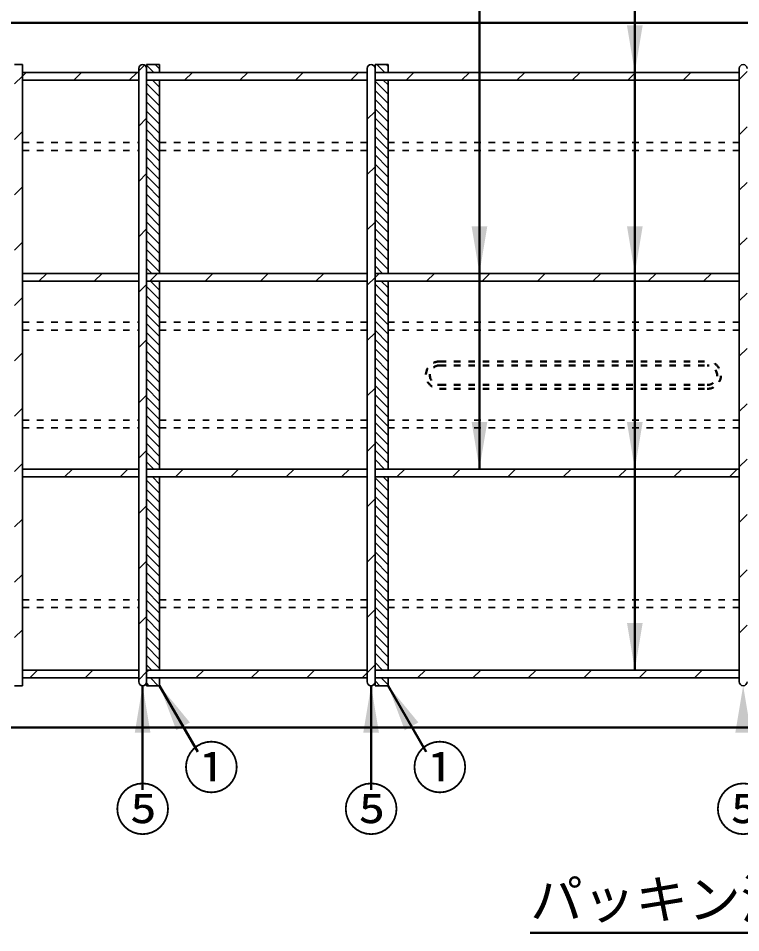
# Model space of a CAD drawing. Units: millimetres, scale not verified. Extents: x 100 to 4105, y 100 to 2870.
# Drawn here: x 3245 to 3798, y 1809 to 2510 of the extents above; entities that cross this region are included whole.
import ezdxf
from ezdxf.enums import TextEntityAlignment as Align

# ---------------------------------------------------------------- set-up
doc = ezdxf.new("R2010")
doc.units = ezdxf.units.MM
doc.header["$LTSCALE"] = 5
doc.linetypes.add('USER1', pattern=[2.2, 1, -1.2])
doc.layers.add('V-nasSTD', color=7, linetype='Continuous', lineweight=35)
doc.styles.add('ＭＳ ゴシック', font='')
doc.styles.get('ＭＳ ゴシック').set_extended_font_data('MS Gothic')

msp = doc.modelspace()

# ---------------------------------------------------------------- hatches: boundary and pattern name
at = {"layer": 'V-nasSTD'}
for points in [[(3723.172, 2504.691), (3717.172, 2468.691), (3711.172, 2504.691)], [(3604.172, 2350.691), (3598.172, 2314.691), (3592.172, 2350.691)], [(3723.172, 2350.691), (3717.172, 2314.691), (3711.172, 2350.691)], [(3604.172, 2200.691), (3598.172, 2164.691), (3592.172, 2200.691)], [(3723.172, 2200.691), (3717.172, 2164.691), (3711.172, 2200.691)], [(3723.172, 2046.691), (3717.172, 2010.691), (3711.172, 2046.691)], [(3346.172, 1962.691), (3340.172, 1998.691), (3334.172, 1962.691)], [(3376.368, 1970.514), (3353.172, 1998.691), (3365.976, 1964.514)], [(3521.172, 1962.691), (3515.172, 1998.691), (3509.172, 1962.691)], [(3551.368, 1970.514), (3528.172, 1998.691), (3540.976, 1964.514)], [(3806.172, 1962.682), (3800.172, 1998.682), (3794.172, 1962.682)]]:
    msp.add_hatch(color=256, dxfattribs=at).paths.add_polyline_path(points)

# ---------------------------------------------------------------- linework, layer by layer
at = {"layer": 'V-nasSTD', "lineweight": 50}
for p, q in [((3598.172, 2545.691), (3598.172, 2164.691)), ((3717.172, 2545.691), (3717.172, 2010.691)), ((3920.172, 2506.691), (1920.172, 2506.691)), ((3340.172, 1918.741), (3340.172, 1998.691)), ((3382.462, 1947.959), (3353.172, 1998.691)), ((3515.172, 1918.741), (3515.172, 1998.691)), ((3557.462, 1947.959), (3528.172, 1998.691)), ((3181.672, 1966.691), (3920.172, 1966.691)), ((3636.964, 1809.364), (3920.172, 1809.364))]:
    msp.add_line(p, q, dxfattribs=at)
at = {"layer": 'V-nasSTD'}
for p, q in [((3242.172, 2474.691), (3248.172, 2474.691)), ((3248.172, 2474.691), (3248.172, 1998.691)), ((3341.56, 2474.351), (3337.172, 2469.963)), ((3353.172, 2474.691), (3343.172, 2474.691)), ((3343.172, 2474.691), (3353.172, 2474.691)), ((3353.172, 2474.691), (3343.172, 2474.691)), ((3343.172, 2474.691), (3343.172, 2471.691)), ((3343.172, 2474.329), (3348.81, 2468.691)), ((3349.881, 2474.691), (3353.172, 2471.4)), ((3353.172, 2474.691), (3353.172, 2468.691)), ((3353.172, 2468.691), (3353.172, 2474.691)), ((3528.172, 2474.691), (3518.172, 2474.691)), ((3518.172, 2474.691), (3528.172, 2474.691)), ((3528.172, 2474.691), (3518.172, 2474.691)), ((3518.172, 2474.691), (3518.172, 2471.691)), ((3519.586, 2474.691), (3525.586, 2468.691)), ((3526.657, 2474.691), (3528.172, 2473.176)), ((3528.172, 2474.691), (3528.172, 2468.691)), ((3528.172, 2468.691), (3528.172, 2474.691)), ((3248.172, 2468.691), (3337.172, 2468.691)), ((3251.047, 2468.691), (3248.172, 2465.815)), ((3287.474, 2462.691), (3293.474, 2468.691)), ((3329.9, 2462.691), (3335.9, 2468.691)), ((3337.172, 2471.691), (3337.172, 2001.691)), ((3343.172, 2471.691), (3343.172, 2001.691)), ((3343.172, 2468.691), (3512.172, 2468.691)), ((3372.327, 2462.691), (3378.327, 2468.691)), ((3414.753, 2462.691), (3420.753, 2468.691)), ((3457.179, 2462.691), (3463.179, 2468.691)), ((3499.606, 2462.691), (3505.606, 2468.691)), ((3512.172, 2471.691), (3512.172, 2001.691)), ((3518.172, 2471.691), (3518.172, 2001.691)), ((3518.172, 2468.691), (3797.172, 2468.691)), ((3542.032, 2462.691), (3548.032, 2468.691)), ((3584.459, 2462.691), (3590.459, 2468.691)), ((3626.885, 2462.691), (3632.885, 2468.691)), ((3669.311, 2462.691), (3675.311, 2468.691)), ((3711.738, 2462.691), (3717.738, 2468.691)), ((3754.164, 2462.691), (3760.164, 2468.691)), ((3797.172, 2471.682), (3797.172, 2001.682)), ((3803.172, 2469.272), (3797.172, 2463.272)), ((3248.172, 2465.815), (3242.172, 2459.815)), ((3248.172, 2462.691), (3337.172, 2462.691)), ((3343.172, 2462.691), (3512.172, 2462.691)), ((3343.172, 2460.187), (3353.172, 2450.187)), ((3347.739, 2462.691), (3353.172, 2457.258)), ((3353.172, 2462.691), (3353.172, 2314.691)), ((3353.172, 2415.57), (3353.172, 2462.691)), ((3518.172, 2462.691), (3797.172, 2462.691)), ((3518.172, 2461.963), (3528.172, 2451.963)), ((3524.515, 2462.691), (3528.172, 2459.034)), ((3528.172, 2462.691), (3528.172, 2314.691)), ((3528.172, 2415.57), (3528.172, 2462.691)), ((3796.591, 2462.691), (3797.172, 2463.272)), ((3343.172, 2453.115), (3353.172, 2443.115)), ((3518.172, 2454.892), (3528.172, 2444.892)), ((3343.172, 2446.044), (3353.172, 2436.044)), ((3518.172, 2447.821), (3528.172, 2437.821)), ((3343.172, 2438.973), (3353.172, 2428.973)), ((3518.172, 2438.831), (3512.172, 2432.831)), ((3518.172, 2440.75), (3528.172, 2430.75)), ((3343.172, 2433.536), (3337.172, 2427.536)), ((3343.172, 2431.902), (3353.172, 2421.902)), ((3518.172, 2433.679), (3528.172, 2423.679)), ((3343.172, 2424.831), (3353.172, 2414.831)), ((3518.172, 2426.608), (3528.172, 2416.608)), ((3803.172, 2426.846), (3797.172, 2420.846)), ((3248.172, 2423.389), (3242.172, 2417.389)), ((3343.172, 2417.76), (3353.172, 2407.76)), ((3518.172, 2419.537), (3528.172, 2409.537)), ((3353.172, 2409.57), (3353.172, 2415.57)), ((3518.172, 2412.466), (3528.172, 2402.466)), ((3528.172, 2409.57), (3528.172, 2415.57)), ((3343.172, 2410.689), (3353.172, 2400.689)), ((3353.172, 2314.691), (3353.172, 2409.57)), ((3518.172, 2405.395), (3528.172, 2395.395)), ((3528.172, 2314.691), (3528.172, 2409.57)), ((3343.172, 2403.618), (3353.172, 2393.618)), ((3518.172, 2398.324), (3528.172, 2388.324)), ((3343.172, 2391.11), (3337.172, 2385.11)), ((3343.172, 2396.547), (3353.172, 2386.547)), ((3518.172, 2396.404), (3512.172, 2390.404)), ((3518.172, 2391.253), (3528.172, 2381.253)), ((3343.172, 2389.476), (3353.172, 2379.476)), ((3518.172, 2384.181), (3528.172, 2374.181)), ((3803.172, 2384.419), (3797.172, 2378.419)), ((3248.172, 2380.963), (3242.172, 2374.963)), ((3343.172, 2382.405), (3353.172, 2372.405)), ((3518.172, 2377.11), (3528.172, 2367.11)), ((3343.172, 2375.334), (3353.172, 2365.334)), ((3518.172, 2370.039), (3528.172, 2360.039)), ((3343.172, 2368.263), (3353.172, 2358.263)), ((3518.172, 2362.968), (3528.172, 2352.968)), ((3343.172, 2361.192), (3353.172, 2351.192)), ((3518.172, 2355.897), (3528.172, 2345.897)), ((3343.172, 2348.683), (3337.172, 2342.683)), ((3343.172, 2354.121), (3353.172, 2344.121)), ((3518.172, 2353.978), (3512.172, 2347.978)), ((3518.172, 2348.826), (3528.172, 2338.826)), ((3343.172, 2347.049), (3353.172, 2337.049)), ((3518.172, 2341.755), (3528.172, 2331.755)), ((3803.172, 2341.993), (3797.172, 2335.993)), ((3248.172, 2338.536), (3242.172, 2332.536)), ((3343.172, 2339.978), (3353.172, 2329.978)), ((3518.172, 2334.684), (3528.172, 2324.684)), ((3343.172, 2332.907), (3353.172, 2322.907)), ((3518.172, 2327.613), (3528.172, 2317.613)), ((3343.172, 2325.836), (3353.172, 2315.836)), ((3518.172, 2320.542), (3524.023, 2314.691)), ((3248.172, 2314.691), (3337.172, 2314.691)), ((3260.753, 2308.691), (3266.753, 2314.691)), ((3303.179, 2308.691), (3309.179, 2314.691)), ((3343.172, 2318.765), (3347.246, 2314.691)), ((3343.172, 2314.691), (3512.172, 2314.691)), ((3345.606, 2308.691), (3351.606, 2314.691)), ((3388.032, 2308.691), (3394.032, 2314.691)), ((3430.459, 2308.691), (3436.459, 2314.691)), ((3472.885, 2308.691), (3478.885, 2314.691)), ((3518.172, 2314.691), (3797.172, 2314.691)), ((3521.311, 2314.691), (3518.172, 2311.551)), ((3557.738, 2308.691), (3563.738, 2314.691)), ((3600.164, 2308.691), (3606.164, 2314.691)), ((3642.591, 2308.691), (3648.591, 2314.691)), ((3685.017, 2308.691), (3691.017, 2314.691)), ((3727.443, 2308.691), (3733.443, 2314.691)), ((3769.87, 2308.691), (3775.87, 2314.691)), ((3248.172, 2308.691), (3337.172, 2308.691)), ((3343.172, 2306.257), (3337.172, 2300.257)), ((3343.172, 2308.691), (3512.172, 2308.691)), ((3346.175, 2308.691), (3353.172, 2301.694)), ((3353.172, 2308.691), (3353.172, 2164.691)), ((3353.172, 2277.191), (3353.172, 2308.691)), ((3518.172, 2311.551), (3512.172, 2305.551)), ((3518.172, 2308.691), (3797.172, 2308.691)), ((3518.172, 2306.4), (3528.172, 2296.4)), ((3522.952, 2308.691), (3528.172, 2303.471)), ((3528.172, 2308.691), (3528.172, 2164.691)), ((3528.172, 2277.191), (3528.172, 2308.691)), ((3343.172, 2304.623), (3353.172, 2294.623)), ((3518.172, 2299.329), (3528.172, 2289.329)), ((3803.172, 2299.567), (3797.172, 2293.567)), ((3248.172, 2296.11), (3242.172, 2290.11)), ((3343.172, 2297.552), (3353.172, 2287.552)), ((3518.172, 2292.258), (3528.172, 2282.258)), ((3343.172, 2290.481), (3353.172, 2280.481)), ((3518.172, 2285.187), (3528.172, 2275.187)), ((3343.172, 2283.41), (3353.172, 2273.41)), ((3518.172, 2278.115), (3528.172, 2268.115)), ((3343.172, 2276.339), (3353.172, 2266.339)), ((3353.172, 2273.831), (3353.172, 2277.191)), ((3353.172, 2271.191), (3353.172, 2273.831)), ((3353.172, 2207.191), (3353.172, 2271.191)), ((3518.172, 2271.044), (3528.172, 2261.044)), ((3528.172, 2271.191), (3528.172, 2277.191)), ((3528.172, 2207.191), (3528.172, 2271.191)), ((3343.172, 2263.831), (3337.172, 2257.831)), ((3343.172, 2269.268), (3353.172, 2259.268)), ((3518.172, 2269.125), (3512.172, 2263.125)), ((3518.172, 2263.973), (3528.172, 2253.973)), ((3343.172, 2262.197), (3353.172, 2252.197)), ((3518.172, 2256.902), (3528.172, 2246.902)), ((3803.172, 2257.14), (3797.172, 2251.14)), ((3248.172, 2253.683), (3242.172, 2247.683)), ((3343.172, 2255.126), (3353.172, 2245.126)), ((3518.172, 2249.831), (3528.172, 2239.831)), ((3343.172, 2248.054), (3353.172, 2238.054)), ((3518.172, 2242.76), (3528.172, 2232.76)), ((3343.172, 2240.983), (3353.172, 2230.983)), ((3518.172, 2235.689), (3528.172, 2225.689)), ((3343.172, 2233.912), (3353.172, 2223.912)), ((3518.172, 2228.618), (3528.172, 2218.618)), ((3343.172, 2226.841), (3353.172, 2216.841)), ((3518.172, 2226.699), (3512.172, 2220.699)), ((3518.172, 2221.547), (3528.172, 2211.547)), ((3343.172, 2221.404), (3337.172, 2215.404)), ((3343.172, 2219.77), (3353.172, 2209.77)), ((3803.172, 2214.714), (3797.172, 2208.714)), ((3248.172, 2211.257), (3242.172, 2205.257)), ((3343.172, 2212.699), (3353.172, 2202.699)), ((3518.172, 2214.476), (3528.172, 2204.476)), ((3343.172, 2205.628), (3353.172, 2195.628)), ((3353.172, 2201.191), (3353.172, 2207.191)), ((3353.172, 2164.691), (3353.172, 2201.191)), ((3518.172, 2207.405), (3528.172, 2197.405)), ((3528.172, 2201.191), (3528.172, 2207.191)), ((3528.172, 2164.691), (3528.172, 2201.191)), ((3343.172, 2198.557), (3353.172, 2188.557)), ((3518.172, 2200.334), (3528.172, 2190.334)), ((3343.172, 2191.486), (3353.172, 2181.486)), ((3518.172, 2193.263), (3528.172, 2183.263)), ((3343.172, 2184.415), (3353.172, 2174.415)), ((3518.172, 2184.272), (3512.172, 2178.272)), ((3518.172, 2186.192), (3528.172, 2176.192)), ((3343.172, 2178.978), (3337.172, 2172.978)), ((3343.172, 2177.344), (3353.172, 2167.344)), ((3518.172, 2179.121), (3528.172, 2169.121)), ((3248.172, 2168.831), (3242.172, 2162.831)), ((3343.172, 2170.273), (3348.754, 2164.691)), ((3518.172, 2172.049), (3525.53, 2164.691)), ((3803.172, 2172.287), (3797.172, 2166.287)), ((3248.172, 2164.691), (3337.172, 2164.691)), ((3248.172, 2158.691), (3337.172, 2158.691)), ((3280.459, 2158.691), (3286.459, 2164.691)), ((3322.885, 2158.691), (3328.885, 2164.691)), ((3343.172, 2164.691), (3512.172, 2164.691)), ((3343.172, 2158.691), (3512.172, 2158.691)), ((3347.683, 2158.691), (3353.172, 2153.202)), ((3353.172, 2158.691), (3353.172, 2010.691)), ((3353.172, 2063.812), (3353.172, 2158.691)), ((3365.311, 2158.691), (3371.311, 2164.691)), ((3407.738, 2158.691), (3413.738, 2164.691)), ((3450.164, 2158.691), (3456.164, 2164.691)), ((3492.591, 2158.691), (3498.591, 2164.691)), ((3518.172, 2164.691), (3797.172, 2164.691)), ((3518.172, 2158.691), (3797.172, 2158.691)), ((3524.459, 2158.691), (3528.172, 2154.978)), ((3528.172, 2158.691), (3528.172, 2010.691)), ((3528.172, 2063.812), (3528.172, 2158.691)), ((3541.017, 2164.691), (3535.017, 2158.691)), ((3577.443, 2158.691), (3583.443, 2164.691)), ((3619.87, 2158.691), (3625.87, 2164.691)), ((3662.296, 2158.691), (3668.296, 2164.691)), ((3704.723, 2158.691), (3710.723, 2164.691)), ((3747.149, 2158.691), (3753.149, 2164.691)), ((3789.575, 2158.691), (3795.575, 2164.691)), ((3343.172, 2156.131), (3353.172, 2146.131)), ((3518.172, 2157.907), (3528.172, 2147.907)), ((3343.172, 2149.06), (3353.172, 2139.06)), ((3518.172, 2150.836), (3528.172, 2140.836)), ((3343.172, 2141.988), (3353.172, 2131.988)), ((3518.172, 2141.846), (3512.172, 2135.846)), ((3518.172, 2143.765), (3528.172, 2133.765)), ((3343.172, 2136.551), (3337.172, 2130.551)), ((3343.172, 2134.917), (3353.172, 2124.917)), ((3518.172, 2136.694), (3528.172, 2126.694)), ((3248.172, 2126.404), (3242.172, 2120.404)), ((3343.172, 2127.846), (3353.172, 2117.846)), ((3518.172, 2129.623), (3528.172, 2119.623)), ((3803.172, 2129.861), (3797.172, 2123.861)), ((3343.172, 2120.775), (3353.172, 2110.775)), ((3518.172, 2122.552), (3528.172, 2112.552)), ((3343.172, 2113.704), (3353.172, 2103.704)), ((3518.172, 2115.481), (3528.172, 2105.481)), ((3343.172, 2106.633), (3353.172, 2096.633)), ((3518.172, 2108.41), (3528.172, 2098.41)), ((3343.172, 2099.562), (3353.172, 2089.562)), ((3518.172, 2099.419), (3512.172, 2093.419)), ((3518.172, 2101.339), (3528.172, 2091.339)), ((3343.172, 2094.125), (3337.172, 2088.125)), ((3343.172, 2092.491), (3353.172, 2082.491)), ((3518.172, 2094.268), (3528.172, 2084.268)), ((3248.172, 2083.978), (3242.172, 2077.978)), ((3343.172, 2085.42), (3353.172, 2075.42)), ((3518.172, 2087.197), (3528.172, 2077.197)), ((3803.172, 2087.434), (3797.172, 2081.434)), ((3343.172, 2078.349), (3353.172, 2068.349)), ((3518.172, 2080.126), (3528.172, 2070.126)), ((3343.172, 2071.278), (3353.172, 2061.278)), ((3518.172, 2073.054), (3528.172, 2063.054)), ((3343.172, 2064.207), (3353.172, 2054.207)), ((3353.172, 2061.699), (3353.172, 2063.812)), ((3353.172, 2057.812), (3353.172, 2061.699)), ((3518.172, 2065.983), (3528.172, 2055.983)), ((3528.172, 2057.812), (3528.172, 2063.812)), ((3343.172, 2057.136), (3353.172, 2047.136)), ((3353.172, 2010.691), (3353.172, 2057.812)), ((3518.172, 2056.993), (3512.172, 2050.993)), ((3518.172, 2058.912), (3528.172, 2048.912)), ((3528.172, 2010.691), (3528.172, 2057.812)), ((3343.172, 2051.699), (3337.172, 2045.699)), ((3343.172, 2050.065), (3353.172, 2040.065)), ((3518.172, 2051.841), (3528.172, 2041.841)), ((3248.172, 2041.551), (3242.172, 2035.551)), ((3343.172, 2042.994), (3353.172, 2032.994)), ((3518.172, 2044.77), (3528.172, 2034.77)), ((3803.172, 2045.008), (3797.172, 2039.008)), ((3343.172, 2035.922), (3353.172, 2025.922)), ((3518.172, 2037.699), (3528.172, 2027.699)), ((3343.172, 2028.851), (3353.172, 2018.851)), ((3518.172, 2030.628), (3528.172, 2020.628)), ((3343.172, 2021.78), (3353.172, 2011.78)), ((3518.172, 2023.557), (3528.172, 2013.557)), ((3343.172, 2014.709), (3347.19, 2010.691)), ((3518.172, 2014.567), (3512.172, 2008.567)), ((3518.172, 2016.486), (3523.967, 2010.691)), ((3248.172, 2010.691), (3337.172, 2010.691)), ((3248.172, 2004.691), (3337.172, 2004.691)), ((3253.738, 2004.691), (3259.738, 2010.691)), ((3296.164, 2004.691), (3302.164, 2010.691)), ((3343.172, 2009.272), (3337.172, 2003.272)), ((3343.172, 2010.691), (3512.172, 2010.691)), ((3344.591, 2010.691), (3343.172, 2009.272)), ((3343.172, 2004.691), (3512.172, 2004.691)), ((3346.119, 2004.691), (3352.119, 1998.691)), ((3353.172, 2004.691), (3353.172, 1998.691)), ((3353.172, 1998.691), (3353.172, 2004.691)), ((3381.017, 2004.691), (3387.017, 2010.691)), ((3423.443, 2004.691), (3429.443, 2010.691)), ((3465.87, 2004.691), (3471.87, 2010.691)), ((3508.296, 2004.691), (3512.172, 2008.567)), ((3518.172, 2010.691), (3797.172, 2010.691)), ((3518.172, 2004.691), (3797.172, 2004.691)), ((3522.896, 2004.691), (3528.172, 1999.415)), ((3528.172, 2004.691), (3528.172, 1998.691)), ((3528.172, 1998.691), (3528.172, 2004.691)), ((3550.723, 2004.691), (3556.723, 2010.691)), ((3593.149, 2004.691), (3599.149, 2010.691)), ((3635.575, 2004.691), (3641.575, 2010.691)), ((3678.002, 2004.691), (3684.002, 2010.691)), ((3720.428, 2004.691), (3726.428, 2010.691)), ((3762.855, 2004.691), (3768.855, 2010.691)), ((3242.172, 1998.691), (3248.172, 1998.691)), ((3248.172, 1999.125), (3247.738, 1998.691)), ((3343.172, 2001.691), (3343.172, 1998.691)), ((3343.172, 2000.567), (3345.048, 1998.691)), ((3343.172, 1998.691), (3353.172, 1998.691)), ((3343.172, 1998.691), (3353.172, 1998.691)), ((3343.172, 1998.691), (3353.172, 1998.691)), ((3518.172, 2002.344), (3521.825, 1998.691)), ((3518.172, 2001.691), (3518.172, 1998.691)), ((3518.172, 1998.691), (3528.172, 1998.691)), ((3518.172, 1998.691), (3528.172, 1998.691)), ((3518.172, 1998.691), (3528.172, 1998.691))]:
    msp.add_line(p, q, dxfattribs=at)
at = {"layer": 'V-nasSTD', "linetype": 'USER1'}
for p, q in [((3248.172, 2414.867), (3337.172, 2414.867)), ((3353.172, 2414.867), (3512.172, 2414.867)), ((3528.172, 2414.867), (3797.172, 2414.867)), ((3248.172, 2408.867), (3337.172, 2408.867)), ((3353.172, 2408.867), (3512.172, 2408.867)), ((3528.172, 2408.867), (3797.172, 2408.867)), ((3248.172, 2277.191), (3337.172, 2277.191)), ((3248.172, 2271.191), (3337.172, 2271.191)), ((3353.172, 2277.191), (3512.172, 2277.191)), ((3353.172, 2271.191), (3512.172, 2271.191)), ((3528.172, 2277.191), (3797.172, 2277.191)), ((3528.172, 2271.191), (3797.172, 2271.191)), ((3248.172, 2202.191), (3337.172, 2202.191)), ((3353.172, 2202.191), (3512.172, 2202.191)), ((3528.172, 2202.191), (3797.172, 2202.191)), ((3248.172, 2196.191), (3337.172, 2196.191)), ((3353.172, 2196.191), (3512.172, 2196.191)), ((3528.172, 2196.191), (3797.172, 2196.191)), ((3248.172, 2064.515), (3337.172, 2064.515)), ((3353.172, 2064.515), (3512.172, 2064.515)), ((3528.172, 2064.515), (3797.172, 2064.515)), ((3248.172, 2058.515), (3337.172, 2058.515)), ((3353.172, 2058.515), (3512.172, 2058.515)), ((3528.172, 2058.515), (3797.172, 2058.515))]:
    msp.add_line(p, q, dxfattribs=at)
at = {"layer": 'V-nasSTD', "linetype": 'USER1', "lineweight": 50}
for p, q in [((3567.672, 2247.191), (3772.672, 2247.191)), ((3567.672, 2247.191), (3772.672, 2247.191)), ((3567.672, 2244.191), (3772.672, 2244.191)), ((3567.672, 2244.191), (3772.672, 2244.191)), ((3567.672, 2229.191), (3772.672, 2229.191)), ((3567.672, 2229.191), (3772.672, 2229.191)), ((3567.672, 2226.191), (3772.672, 2226.191)), ((3567.672, 2226.191), (3772.672, 2226.191))]:
    msp.add_line(p, q, dxfattribs=at)
at = {"layer": 'V-nasSTD'}
for centre, start, end in [((3340.172, 2471.691), 0, 180), ((3515.172, 2471.691), 0, 180), ((3800.172, 2471.682), 0, 180), ((3340.172, 2001.691), 180, 0), ((3515.172, 2001.691), 180, 0), ((3800.172, 2001.682), 180, 0)]:
    msp.add_arc(centre, 3, start, end, dxfattribs=at)
at = {"layer": 'V-nasSTD', "linetype": 'USER1', "lineweight": 50}
for centre, radius, start, end in [((3567.672, 2236.691), 10.5, 90, 270), ((3567.672, 2236.691), 10.5, 90, 270), ((3567.672, 2236.691), 7.5, 90, 270), ((3567.672, 2236.691), 7.5, 90, 270), ((3772.672, 2236.691), 10.5, 270, 90), ((3772.672, 2236.691), 10.5, 270, 90), ((3772.672, 2236.691), 7.5, 270, 90), ((3772.672, 2236.691), 7.5, 270, 90)]:
    msp.add_arc(centre, radius, start, end, dxfattribs=at)

# ---------------------------------------------------------------- texts
at = {"layer": 'V-nasSTD', "style": 'ＭＳ ゴシック'}
for s, height, p in [('①', 31.67, (3371.225, 1951.61)), ('①', 31.67, (3546.225, 1951.61)), ('⑤', 31.67, (3318.608, 1919.591)), ('⑤', 31.67, (3493.608, 1919.591)), ('⑤', 31.67, (3778.608, 1919.582)), ('パッキン溝無し', 29.56, (3636.964, 1849.684))]:
    msp.add_text(s, height=height, dxfattribs=at).set_placement(p, align=Align.TOP_LEFT)

doc.saveas('drawing.dxf')
